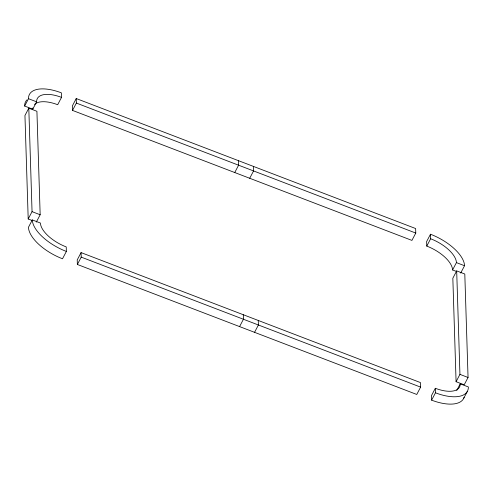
<?xml version="1.0" encoding="UTF-8"?>
<svg xmlns="http://www.w3.org/2000/svg" width="493" height="493" viewBox="0 0 493 493"><rect width="100%" height="100%" fill="white"/><g stroke="black" fill="none" stroke-linecap="round" stroke-linejoin="round"><path stroke-width="0.74" d="M61.526 97.38A27.848 12.726 27.7 0 0 36.618 101.823L32.766 109.163L24.65 106.05L28.502 98.711A36.759 16.805 27.7 0 1 61.385 92.85L61.526 97.38L57.675 104.719A27.848 12.726 27.7 0 0 34.522 104.485M36.316 222.096L40.167 214.757L36.92 111.295L28.804 108.183L24.946 115.522L28.2 218.984L32.261 220.537M76.23 98.538L72.379 105.878L72.52 110.407L411.926 240.405L415.778 233.066L415.636 228.536L76.23 98.538L76.372 103.068L72.52 110.407M28.2 218.984L32.051 211.645L28.804 108.183M32.316 219.933L28.458 227.273A36.759 16.805 27.7 0 0 62.512 258.776L66.37 251.436L66.222 246.907A27.848 12.726 27.7 0 1 40.432 223.046L32.316 219.933A36.759 16.805 27.7 0 0 66.37 251.436M81.074 252.595L77.222 259.934L77.364 264.464L416.77 394.462L420.621 387.122L420.48 382.593L81.074 252.595L81.216 257.124L77.364 264.464M234.742 172.538L238.594 165.204L238.452 160.669M249.704 178.275L253.562 170.935L253.414 166.406M239.586 326.594L243.437 319.254L243.296 314.725M254.548 332.331L258.4 324.992L258.258 320.462M460.684 273.067L464.542 265.727A36.759 16.805 27.7 0 0 430.488 234.224L426.63 241.564L426.778 246.093A27.848 12.726 27.7 0 1 452.568 269.954L456.629 271.514M426.778 246.093L430.629 238.754L430.488 234.224M452.568 269.954L456.426 262.615A27.848 12.726 27.7 0 0 430.629 238.754M456.684 270.904L452.833 278.243L456.08 381.705L464.196 384.817L468.054 377.478L464.8 274.016L456.684 270.904L459.938 374.366L456.08 381.705M431.615 400.15L435.473 392.81A36.759 16.805 27.7 0 0 468.35 386.95L460.234 383.837A27.848 12.726 27.7 0 1 435.325 388.281L431.474 395.62L431.615 400.15A36.759 16.805 27.7 0 0 464.092 397.333M456.734 390.511L460.234 383.837M463.506 398.683L467.364 391.35M76.372 103.068L415.778 233.066M28.502 98.711L36.618 101.823M456.426 262.615L464.542 265.727M459.938 374.366L468.054 377.478M32.051 211.645L40.167 214.757M81.216 257.124L420.621 387.122M435.325 388.281L435.473 392.81M32.766 109.163A27.848 12.726 27.7 0 1 32.821 107.961M24.65 106.05A36.759 16.805 27.7 0 1 26.973 99.876"/></g></svg>
